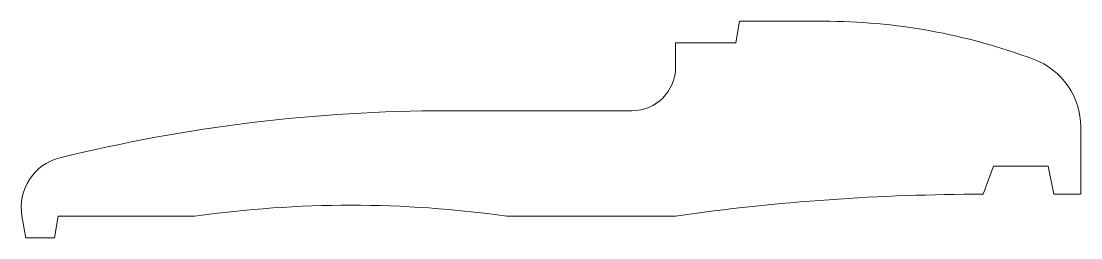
# Model space of a CAD drawing. Header units: millimetres. Extents: x -43 to 102, y -10 to 20.
import ezdxf

# ---------------------------------------------------------------- set-up
doc = ezdxf.new("R2010")
doc.units = ezdxf.units.MM

msp = doc.modelspace()

# ---------------------------------------------------------------- linework, layer by layer
at = {"color": 7, "linetype": 'Continuous', "lineweight": 15}
for p, q in [((55.49, 20), (54.96, 17)), ((67, 20), (55.49, 20)), ((46.67, 17), (46.67, 13.66)), ((54.96, 17), (46.67, 17)), ((40.67, 7.66), (15.16, 7.66)), ((102.47, -3.84), (102.47, 5.39)), ((89.04, -3.84), (90.46, 0.03)), ((90.46, 0.03), (97.96, 0.03)), ((97.96, 0.03), (98.74, -3.84)), ((98.74, -3.84), (102.47, -3.84)), ((-43.33, -6.84), (-42.81, -9.84)), ((-38.86, -9.84), (-38.33, -6.84)), ((-38.33, -6.84), (-19.52, -6.84)), ((23.43, -6.84), (46.67, -6.84)), ((-42.81, -9.84), (-38.86, -9.84))]:
    msp.add_line(p, q, dxfattribs=at)
for centre, radius, start, end in [((67, -62.63), 82.63, 69.469, 90), ((92.47, 5.39), 10, 0, 69.469), ((40.67, 13.66), 6, 270, 0), ((15.16, -214.34), 222, 90, 103.8872), ((-36.44, -5.63), 7, 103.8872, 190), ((89.04, -304.55), 300.71, 90, 98.1), ((1.96, -161.06), 155.7, 82.0729, 97.9271)]:
    msp.add_arc(centre, radius, start, end, dxfattribs=at)

doc.saveas('drawing.dxf')
